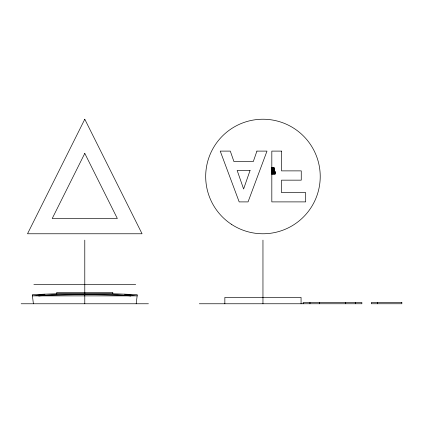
<?xml version="1.0" encoding="UTF-8"?>
<svg xmlns="http://www.w3.org/2000/svg" width="423" height="423" viewBox="0 0 423 423"><rect width="100%" height="100%" fill="white"/><g stroke="black" fill="none" stroke-linecap="round" stroke-linejoin="round"><path stroke-width="0.63" d="M136.174 303.767L137.279 294.746C102.318 292.912 67.252 292.912 32.285 294.746L33.396 303.767M45.012 294.223L32.285 295.878L137.279 295.878L124.552 294.223M271.492 168.449L274.353 168.449M271.492 169.401L274.353 169.401M271.492 170.358L274.353 170.358M271.492 171.31L275.31 171.31L275.31 174.176L271.492 174.176L271.492 167.492L274.353 167.492L274.353 174.176M271.492 172.267L275.31 172.267M271.492 173.219L275.31 173.219M33.877 284.679L135.693 284.679M21.15 303.767L148.415 303.767M199.323 303.767L361.871 303.756L361.871 302.482L303.169 302.482L303.169 303.756M377.406 302.482L377.406 303.756M355.294 302.482L355.294 303.756M345.713 302.482L345.713 303.756M319.455 302.482L319.455 303.756M309.964 302.482L309.964 303.756M301.065 303.767L301.065 297.406L224.851 297.406L224.851 303.767M273.401 167.492L273.401 174.176M272.444 167.492L272.444 174.176M262.958 240.137L262.958 303.767M112.782 293.588L112.782 292.314L56.782 292.314L56.782 293.588M84.785 240.137L84.785 303.767M250.062 170.437L243.611 188.991L237.16 170.437L250.062 170.437M256.914 151.106L253.287 161.581L233.935 161.581L230.302 151.106L220.224 151.106L239.175 201.898L248.047 201.898L266.998 151.106L256.914 151.106M84.785 119.233L27.511 233.771L142.054 233.771L84.785 119.233M84.785 153.38L52.225 218.501L117.345 218.501L84.785 153.38M56.782 294.223L38.652 295.878A850.732 850.732 0 0 1 130.919 295.878L112.782 294.223L56.782 294.223M281.501 151.106L271.82 151.106L271.82 201.893L305.692 201.893L305.692 192.613L281.501 192.613L281.501 180.156L301.255 180.156L301.255 170.876L281.501 170.876L281.501 151.106M401.85 302.482L371.32 302.482L371.32 303.756L401.85 303.756L401.85 302.482M231.265 224.201A57.269 57.269 0 0 0 320.116 180.098A57.269 57.269 0 0 0 237.493 125.203A57.269 57.269 0 0 0 231.265 224.201"/></g></svg>
